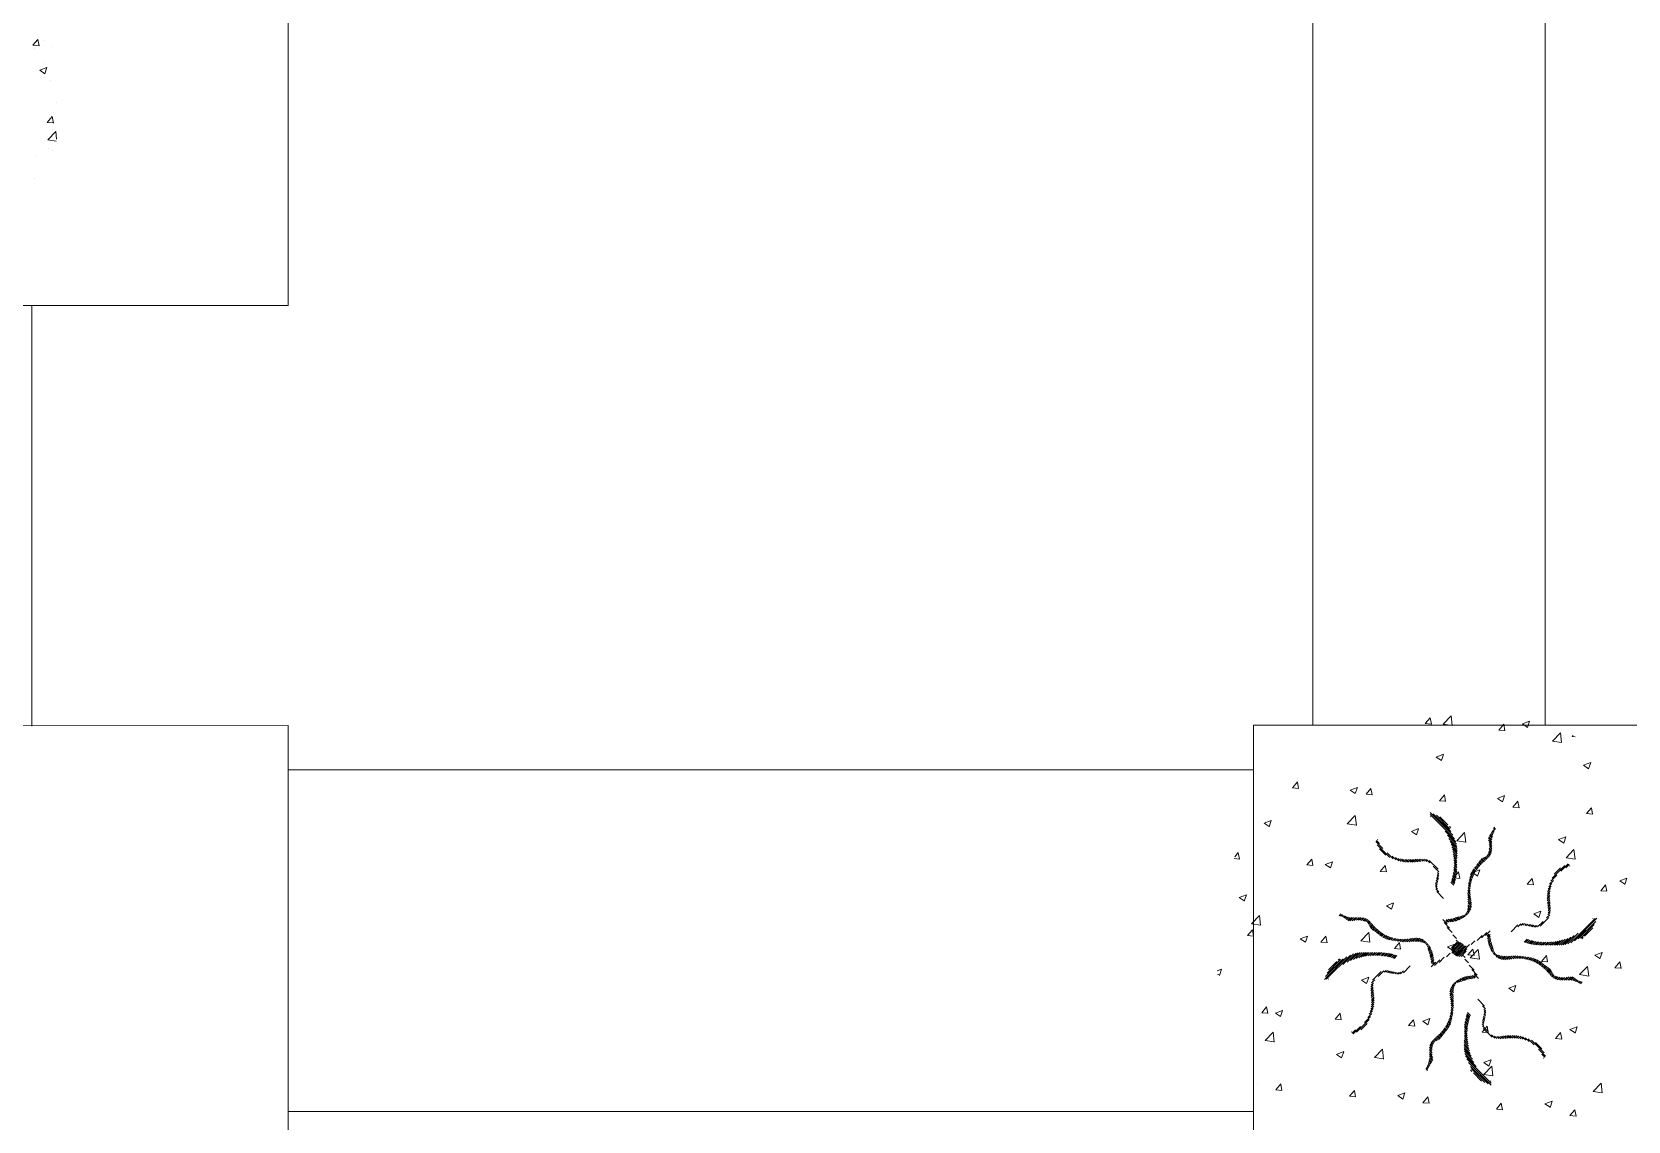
# Model space of a CAD drawing. Header units: metres. Extents: x -8 to 247, y -4 to 148.
# Drawn here: x 224.594 to 229.267, y 94.243 to 97.43 of the extents above; entities that cross this region are included whole.
import ezdxf

# ---------------------------------------------------------------- set-up
doc = ezdxf.new("R2010")
doc.units = ezdxf.units.M
doc.header["$LTSCALE"] = 5
doc.layers.add('800 Espace-vert', color=8, linetype='Continuous', lineweight=5)
doc.layers.add('801 ABRES JARDINS', color=8, linetype='Continuous', lineweight=0)

# ---------------------------------------------------------------- blocks, each defined once
blk = doc.blocks.new('ARBRE')
at = {"layer": '800 Espace-vert', "color": 3}
for p, q in [((0.6305, 0.1535), (0.645, 0.1707)), ((0.6305, 0.1535), (0.6485, 0.1519)), ((0.636, 0.1439), (0.636, 0.1439)), ((0.6485, 0.1517), (0.645, 0.1705)), ((0.6602, 0.1671), (0.6602, 0.1671)), ((0.6859, 0.1506), (0.6859, 0.1506)), ((0.6619, 0.1043), (0.6619, 0.1043)), ((0.6503, 0.0803), (0.6713, 0.0883)), ((0.6503, 0.0803), (0.6652, 0.0702)), ((0.6652, 0.07), (0.6713, 0.0881)), ((0.6823, 0.0508), (0.6823, 0.0508)), ((0.6918, -0.0446), (0.6918, -0.0446)), ((0.6991, -0.0146), (0.6991, -0.0146)), ((0.6722, -0.0722), (0.6866, -0.0549)), ((0.6722, -0.0722), (0.6901, -0.0737)), ((0.6786, -0.0491), (0.6786, -0.0491)), ((0.6901, -0.074), (0.6866, -0.0552)), ((0.6737, -0.1231), (0.6971, -0.0987)), ((0.6737, -0.1231), (0.6987, -0.127)), ((0.6997, -0.1213), (0.6971, -0.0989)), ((0.6407, -0.1679), (0.6407, -0.1679)), ((0.675, -0.149), (0.675, -0.149)), ((0.688, -0.153), (0.688, -0.153)), ((0.6351, -0.236), (0.6351, -0.236))]:
    blk.add_line(p, q, dxfattribs=at)

msp = doc.modelspace()

# ---------------------------------------------------------------- linework, layer by layer
at = {"layer": '800 Espace-vert', "color": 8, "linetype": 'Continuous'}
for p, q in [((228.3441, 95.4014), (228.3441, 99.2987)), ((229.0241, 95.4017), (229.0241, 99.2987)), ((225.3441, 96.6299), (225.3441, 98.0678)), ((221.1742, 96.6282), (225.3441, 96.6299)), ((221.8742, 95.3988), (225.3441, 95.4002)), ((225.3441, 90.1552), (225.3441, 95.4002)), ((228.1702, 95.4013), (233.5583, 95.4035)), ((228.1702, 90.1552), (228.1702, 95.4014))]:
    msp.add_line(p, q, dxfattribs=at)
at = {"layer": '800 Espace-vert', "color": 8}
for p, q in [((224.5942, 95.3988), (224.5942, 96.6285)), ((225.3441, 95.2712), (228.1702, 95.2712)), ((225.3441, 94.2712), (228.1702, 94.2712))]:
    msp.add_line(p, q, dxfattribs=at)
msp.add_lwpolyline([(239.6511, 60.6618), (235.4562, 73.6423), (234.1494, 83.4617), (234.014, 84.5575), (231.5675, 91.2779), (229.7041, 95.402), (229.7041, 95.402), (228.1702, 95.4013), (228.1702, 90.1552), (230.9441, 90.1552), (230.9441, 78.1052), (230.9441, 66.0552)], dxfattribs=at)
at = {"layer": '801 ABRES JARDINS', "color": 8}
for p, q in [((228.7255, 95.4047), (228.7489, 95.4291)), ((228.7522, 95.4004), (228.7489, 95.4289)), ((228.6734, 95.406), (228.6879, 95.4232)), ((228.6734, 95.406), (228.6914, 95.4044)), ((228.6914, 95.4042), (228.6879, 95.423)), ((228.7255, 95.4047), (228.7522, 95.4006)), ((228.8886, 95.3871), (228.9031, 95.4044)), ((228.8886, 95.3871), (228.9065, 95.3856)), ((228.9065, 95.3853), (228.9031, 95.4041)), ((228.9577, 95.4049), (228.9788, 95.4129)), ((228.9577, 95.4049), (228.9727, 95.3948)), ((228.9727, 95.3946), (228.9788, 95.4127)), ((229.0457, 95.355), (229.069, 95.3794)), ((229.0723, 95.3507), (229.069, 95.3792)), ((229.0457, 95.355), (229.0723, 95.3509)), ((229.1038, 95.3683), (229.1061, 95.3711)), ((229.1038, 95.3683), (229.1127, 95.3675)), ((228.7057, 95.3081), (228.7267, 95.3162)), ((228.7057, 95.3081), (228.7206, 95.298)), ((228.7206, 95.2978), (228.7267, 95.3159)), ((229.1368, 95.2841), (229.1578, 95.2921)), ((229.1368, 95.2841), (229.1517, 95.274)), ((229.1517, 95.2738), (229.1578, 95.2919)), ((228.2847, 95.218), (228.2992, 95.2352)), ((228.2847, 95.218), (228.3026, 95.2164)), ((228.3026, 95.2162), (228.2992, 95.235)), ((228.4536, 95.2113), (228.4746, 95.2194)), ((228.4536, 95.2113), (228.4685, 95.2013)), ((228.4685, 95.201), (228.4746, 95.2192)), ((228.4999, 95.1991), (228.5143, 95.2164)), ((228.4999, 95.1991), (228.5178, 95.1976)), ((228.5178, 95.1973), (228.5143, 95.2161)), ((228.715, 95.1803), (228.7295, 95.1976)), ((228.733, 95.1785), (228.7295, 95.1973)), ((228.8848, 95.1873), (228.9058, 95.1954)), ((228.8997, 95.177), (228.9058, 95.1951)), ((228.7536, 95.0798), (228.6876, 95.1459)), ((228.715, 95.1803), (228.733, 95.1787)), ((228.8848, 95.1873), (228.8997, 95.1773)), ((228.9302, 95.1615), (228.9447, 95.1787)), ((228.9302, 95.1615), (228.9482, 95.1599)), ((228.9482, 95.1597), (228.9447, 95.1785)), ((229.1454, 95.1427), (229.1599, 95.1599)), ((229.1633, 95.1409), (229.1599, 95.1597)), ((228.2015, 95.1146), (228.2226, 95.1226)), ((228.2015, 95.1146), (228.2165, 95.1045)), ((228.2165, 95.1043), (228.2226, 95.1224)), ((228.4451, 95.1125), (228.4685, 95.1368)), ((228.4451, 95.1125), (228.4718, 95.1083)), ((228.4718, 95.1081), (228.4685, 95.1366)), ((228.6327, 95.0906), (228.6537, 95.0986)), ((228.6476, 95.0803), (228.6537, 95.0984)), ((228.7589, 95.0692), (228.6881, 95.1401)), ((228.6893, 95.1335), (228.6885, 95.1343)), ((228.748, 95.0907), (228.6964, 95.1423)), ((228.7437, 95.1003), (228.7061, 95.138)), ((228.7398, 95.1095), (228.7157, 95.1336)), ((228.7461, 95.098), (228.7437, 95.1003)), ((228.7479, 95.1015), (228.7441, 95.1053)), ((228.8773, 95.094), (228.8728, 95.0986)), ((228.8793, 95.0973), (228.8739, 95.1027)), ((229.1454, 95.1427), (229.1633, 95.1411)), ((228.5495, 95.04), (228.5283, 95.0612)), ((228.5397, 95.0551), (228.5306, 95.0642)), ((228.5699, 95.0143), (228.5328, 95.0514)), ((228.5347, 95.0654), (228.5336, 95.0665)), ((228.6327, 95.0906), (228.6476, 95.0805)), ((228.7626, 95.0603), (228.7315, 95.0913)), ((228.7646, 95.0529), (228.7382, 95.0793)), ((228.7657, 95.0465), (228.7428, 95.0694)), ((228.7663, 95.0406), (228.7462, 95.0607)), ((228.7665, 95.0351), (228.7489, 95.0527)), ((228.7653, 95.0628), (228.7886, 95.0872)), ((228.7653, 95.0628), (228.7919, 95.0587)), ((228.7919, 95.0585), (228.7886, 95.087)), ((228.8685, 95.0604), (228.8586, 95.0703)), ((228.8685, 95.0551), (228.8589, 95.0647)), ((228.8687, 95.0655), (228.8594, 95.0748)), ((228.8686, 95.0497), (228.86, 95.0583)), ((228.8687, 95.0443), (228.8609, 95.0521)), ((228.8691, 95.0704), (228.8611, 95.0785)), ((228.8699, 95.0749), (228.8632, 95.0817)), ((228.8709, 95.0792), (228.8654, 95.0847)), ((228.8722, 95.0832), (228.8677, 95.0878)), ((228.8738, 95.087), (228.8697, 95.091)), ((228.8755, 95.0906), (228.8714, 95.0946)), ((229.0638, 95.0665), (229.0848, 95.0746)), ((229.0638, 95.0665), (229.0787, 95.0565)), ((229.0788, 95.0562), (229.0848, 95.0744)), ((228.1134, 95.0109), (228.1291, 95.0096)), ((228.1157, 95.0165), (228.1256, 95.0284)), ((228.1291, 95.0093), (228.1256, 95.0281)), ((228.3263, 94.9923), (228.3408, 95.0095)), ((228.3442, 94.9905), (228.3408, 95.0093)), ((228.5581, 95.0208), (228.5395, 95.0393)), ((228.5791, 95.0104), (228.5615, 95.028)), ((228.5877, 95.0071), (228.5765, 95.0183)), ((228.5956, 95.0045), (228.5859, 95.0142)), ((228.6028, 95.0026), (228.5938, 95.0116)), ((228.6093, 95.0014), (228.6008, 95.01)), ((228.6154, 95.0006), (228.6071, 95.0089)), ((228.6211, 95.0002), (228.6131, 95.0082)), ((228.6265, 95.0001), (228.6187, 95.008)), ((228.6318, 95.0001), (228.624, 95.0079)), ((228.6369, 95.0003), (228.6292, 95.0081)), ((228.6418, 95.0007), (228.6342, 95.0083)), ((228.6467, 95.0012), (228.6392, 95.0087)), ((228.6514, 95.0017), (228.6441, 95.009)), ((228.6561, 95.0024), (228.6491, 95.0093)), ((228.6608, 95.0029), (228.6542, 95.0095)), ((228.6658, 95.0033), (228.6594, 95.0096)), ((228.6712, 95.0032), (228.6649, 95.0095)), ((228.6775, 95.0021), (228.6707, 95.009)), ((228.6866, 94.9984), (228.6771, 95.0078)), ((228.7107, 94.9796), (228.685, 95.0053)), ((228.7666, 95.0297), (228.7511, 95.0452)), ((228.7665, 95.0245), (228.7528, 95.0382)), ((228.7664, 95.0193), (228.7542, 95.0315)), ((228.7663, 95.0141), (228.7554, 95.0251)), ((228.7662, 95.0089), (228.7562, 95.0189)), ((228.7661, 95.0037), (228.7569, 95.0129)), ((228.7661, 94.9984), (228.7573, 95.0072)), ((228.841, 94.9977), (228.8331, 95.0056)), ((228.8438, 95.0003), (228.8356, 95.0085)), ((228.8466, 95.0028), (228.8384, 95.0109)), ((228.8494, 95.0053), (228.8418, 95.0129)), ((228.8522, 95.0078), (228.8454, 95.0146)), ((228.8549, 95.0103), (228.849, 95.0163)), ((228.8576, 95.013), (228.8523, 95.0183)), ((228.8601, 95.0158), (228.8549, 95.021)), ((228.8624, 95.0188), (228.8568, 95.0244)), ((228.8644, 95.0221), (228.8581, 95.0283)), ((228.8661, 95.0257), (228.8591, 95.0326)), ((228.8673, 95.0298), (228.86, 95.0371)), ((228.8681, 95.0343), (228.8607, 95.0417)), ((228.8685, 95.0392), (228.8611, 95.0466)), ((229.0854, 95.0132), (229.1088, 95.0375)), ((229.0854, 95.0132), (229.1121, 95.009)), ((229.1121, 95.0088), (229.1088, 95.0373)), ((228.3263, 94.9923), (228.3442, 94.9907)), ((228.3806, 94.9938), (228.4016, 95.0019)), ((228.3806, 94.9938), (228.3955, 94.9837)), ((228.3955, 94.9835), (228.4016, 95.0016)), ((228.5415, 94.9735), (228.556, 94.9907)), ((228.5415, 94.9735), (228.5594, 94.9719)), ((228.5594, 94.9717), (228.556, 94.9905)), ((228.713, 94.972), (228.6965, 94.9885)), ((228.7117, 94.952), (228.7069, 94.9568)), ((228.7126, 94.9564), (228.7079, 94.9611)), ((228.7133, 94.9611), (228.7088, 94.9656)), ((228.7135, 94.9661), (228.709, 94.9707)), ((228.7622, 94.9492), (228.7534, 94.9581)), ((228.7632, 94.9535), (228.7544, 94.9624)), ((228.7641, 94.958), (228.7552, 94.9669)), ((228.7647, 94.9626), (228.7559, 94.9714)), ((228.7653, 94.9674), (228.7566, 94.9761)), ((228.7567, 94.9547), (228.7711, 94.9719)), ((228.7656, 94.9724), (228.757, 94.981)), ((228.7659, 94.9774), (228.7574, 94.9859)), ((228.7661, 94.9931), (228.7576, 95.0016)), ((228.766, 94.9826), (228.7576, 94.991)), ((228.7661, 94.9878), (228.7577, 94.9962)), ((228.7746, 94.9528), (228.7711, 94.9717)), ((228.8113, 94.9532), (228.8046, 94.9599)), ((228.8128, 94.957), (228.8058, 94.964)), ((228.8144, 94.9608), (228.8072, 94.9679)), ((228.8161, 94.9644), (228.8088, 94.9716)), ((228.8179, 94.9678), (228.8106, 94.9751)), ((228.8118, 94.9698), (228.8328, 94.9778)), ((228.8118, 94.9698), (228.8267, 94.9597)), ((228.8198, 94.9712), (228.8127, 94.9783)), ((228.8218, 94.9745), (228.8149, 94.9814)), ((228.8239, 94.9777), (228.8172, 94.9844)), ((228.8261, 94.9808), (228.8196, 94.9873)), ((228.8284, 94.9838), (228.822, 94.9902)), ((228.8308, 94.9867), (228.8243, 94.9932)), ((228.8332, 94.9896), (228.8266, 94.9962)), ((228.8267, 94.9595), (228.8328, 94.9776)), ((228.8358, 94.9924), (228.8288, 94.9993)), ((228.8384, 94.9951), (228.8309, 95.0025)), ((229.0406, 94.9446), (229.0582, 94.9623)), ((229.0445, 94.9539), (229.0816, 94.9909)), ((229.051, 94.9657), (229.0695, 94.9842)), ((229.0702, 94.9743), (229.0914, 94.9955)), ((229.0853, 94.984), (229.0944, 94.9932)), ((229.0956, 94.989), (229.0967, 94.9902)), ((228.7091, 94.9229), (228.7031, 94.9289)), ((228.7081, 94.9292), (228.7032, 94.934)), ((228.7082, 94.9343), (228.7038, 94.9388)), ((228.7129, 94.9137), (228.7039, 94.9227)), ((228.7089, 94.939), (228.7045, 94.9433)), ((228.7098, 94.9434), (228.7053, 94.9479)), ((228.7107, 94.9477), (228.7061, 94.9524)), ((228.7271, 94.8942), (228.7071, 94.9142)), ((228.7571, 94.9332), (228.7485, 94.9418)), ((228.7585, 94.937), (228.7499, 94.9457)), ((228.7599, 94.941), (228.7512, 94.9497)), ((228.7611, 94.9451), (228.7523, 94.9538)), ((228.7567, 94.9547), (228.7746, 94.9531)), ((228.8054, 94.906), (228.7976, 94.9139)), ((228.8051, 94.9117), (228.798, 94.9188)), ((228.805, 94.917), (228.7985, 94.9236)), ((228.8052, 94.9222), (228.799, 94.9284)), ((228.8056, 94.9271), (228.7996, 94.933)), ((228.8061, 94.9319), (228.8003, 94.9377)), ((228.8068, 94.9365), (228.801, 94.9423)), ((228.8077, 94.9409), (228.8018, 94.9468)), ((228.8088, 94.9451), (228.8026, 94.9513)), ((228.81, 94.9492), (228.8036, 94.9556)), ((228.9718, 94.9358), (228.9863, 94.9531)), ((228.9718, 94.9358), (228.9898, 94.9343)), ((228.9898, 94.934), (228.9863, 94.9528)), ((229.0304, 94.9027), (229.0384, 94.9107)), ((229.0308, 94.9084), (229.0391, 94.9166)), ((229.0316, 94.9145), (229.0402, 94.923)), ((229.0328, 94.921), (229.0418, 94.93)), ((229.0347, 94.9282), (229.0444, 94.9378)), ((229.0373, 94.9361), (229.0485, 94.9473)), ((229.187, 94.917), (229.2015, 94.9342)), ((229.187, 94.917), (229.205, 94.9154)), ((229.205, 94.9152), (229.2015, 94.934)), ((229.2429, 94.9457), (229.2639, 94.9538)), ((229.2429, 94.9457), (229.2578, 94.9357)), ((229.2578, 94.9354), (229.2639, 94.9536)), ((228.1286, 94.897), (228.1496, 94.9051)), ((228.1286, 94.897), (228.1435, 94.887)), ((228.1435, 94.8867), (228.1496, 94.9049)), ((228.5597, 94.873), (228.5807, 94.8811)), ((228.5597, 94.873), (228.5746, 94.8629)), ((228.5746, 94.8627), (228.5807, 94.8808)), ((228.806, 94.9001), (228.7975, 94.9087)), ((228.8069, 94.894), (228.7976, 94.9033)), ((228.805, 94.8587), (228.7976, 94.8661)), ((228.8078, 94.8878), (228.7978, 94.8977)), ((228.8067, 94.8624), (228.7981, 94.8709)), ((228.8085, 94.8818), (228.7982, 94.8921)), ((228.8088, 94.8762), (228.7984, 94.8866)), ((228.8079, 94.8665), (228.7984, 94.876)), ((228.8086, 94.871), (228.7985, 94.8812)), ((229.0303, 94.8972), (229.0382, 94.9051)), ((229.0303, 94.892), (229.0381, 94.8998)), ((229.0305, 94.8869), (229.0383, 94.8946)), ((229.0309, 94.8819), (229.0385, 94.8896)), ((229.0314, 94.8771), (229.0389, 94.8846)), ((229.0319, 94.8724), (229.0392, 94.8796)), ((229.0326, 94.8677), (229.0395, 94.8746)), ((229.0331, 94.863), (229.0397, 94.8696)), ((229.0335, 94.858), (229.0398, 94.8644)), ((228.1647, 94.8202), (228.1881, 94.8446)), ((228.1647, 94.8202), (228.1914, 94.8161)), ((228.1914, 94.8159), (228.1881, 94.8444)), ((228.4265, 94.8491), (228.421, 94.8437)), ((228.4298, 94.8471), (228.4252, 94.8426)), ((228.4332, 94.8453), (228.4292, 94.8412)), ((228.4368, 94.8436), (228.4328, 94.8395)), ((228.4406, 94.842), (228.436, 94.8375)), ((228.4446, 94.8407), (228.4391, 94.8352)), ((228.4488, 94.8397), (228.4421, 94.833)), ((228.4534, 94.8389), (228.4453, 94.8309)), ((228.4582, 94.8385), (228.4489, 94.8292)), ((228.4634, 94.8383), (228.4534, 94.8284)), ((228.4687, 94.8383), (228.4591, 94.8287)), ((228.4741, 94.8384), (228.4655, 94.8298)), ((228.4795, 94.8385), (228.4717, 94.8307)), ((228.4846, 94.8383), (228.4771, 94.8309)), ((228.4895, 94.8379), (228.4821, 94.8305)), ((228.494, 94.8371), (228.4867, 94.8298)), ((228.498, 94.8359), (228.4911, 94.8289)), ((228.5017, 94.8342), (228.4954, 94.8279)), ((228.505, 94.8322), (228.4994, 94.8266)), ((228.508, 94.8299), (228.5028, 94.8247)), ((228.5108, 94.8274), (228.5055, 94.8221)), ((228.5135, 94.8247), (228.5075, 94.8188)), ((228.516, 94.822), (228.5092, 94.8152)), ((228.5185, 94.8192), (228.5109, 94.8116)), ((228.521, 94.8164), (228.5128, 94.8082)), ((228.7379, 94.8198), (228.7245, 94.8331)), ((228.7447, 94.8077), (228.7287, 94.8237)), ((228.7384, 94.8245), (228.7335, 94.8294)), ((228.7433, 94.825), (228.7353, 94.833)), ((228.748, 94.8256), (228.7401, 94.8335)), ((228.7527, 94.8262), (228.7449, 94.834)), ((228.7572, 94.827), (228.7495, 94.8347)), ((228.7615, 94.828), (228.7539, 94.8356)), ((228.7656, 94.8292), (228.7581, 94.8367)), ((228.7696, 94.8305), (228.762, 94.8381)), ((228.7734, 94.832), (228.766, 94.8395)), ((228.777, 94.8337), (228.77, 94.8407)), ((228.7805, 94.8355), (228.7742, 94.8418)), ((228.7839, 94.8374), (228.7784, 94.8429)), ((228.7871, 94.8395), (228.7826, 94.844)), ((228.7902, 94.8417), (228.7864, 94.8455)), ((228.7931, 94.8441), (228.7897, 94.8476)), ((228.7959, 94.8466), (228.7923, 94.8503)), ((228.7985, 94.8493), (228.7943, 94.8536)), ((228.8009, 94.8522), (228.7957, 94.8574)), ((228.8031, 94.8553), (228.7968, 94.8616)), ((228.9244, 94.7967), (228.9444, 94.8167)), ((228.9439, 94.8108), (228.9529, 94.8199)), ((228.9531, 94.8147), (228.9591, 94.8207)), ((228.9594, 94.8157), (228.9642, 94.8206)), ((228.9645, 94.8156), (228.969, 94.82)), ((228.9692, 94.8149), (228.9735, 94.8193)), ((228.9736, 94.814), (228.9781, 94.8185)), ((228.9779, 94.813), (228.9826, 94.8177)), ((228.9822, 94.812), (228.987, 94.8168)), ((228.9908, 94.849), (229.0118, 94.857)), ((228.9908, 94.849), (229.0058, 94.8389)), ((229.0022, 94.8108), (229.0187, 94.8273)), ((229.0058, 94.8387), (229.0118, 94.8568)), ((229.0098, 94.8131), (229.0355, 94.8388)), ((229.0286, 94.8372), (229.038, 94.8466)), ((229.0323, 94.8462), (229.0392, 94.8531)), ((229.0334, 94.8526), (229.0397, 94.8589)), ((229.0994, 94.7648), (229.1703, 94.8357)), ((229.11, 94.7701), (229.1761, 94.8362)), ((229.1209, 94.7757), (229.1725, 94.8273)), ((229.1305, 94.78), (229.1682, 94.8177)), ((229.1637, 94.8344), (229.1645, 94.8353)), ((228.1528, 94.7855), (228.1672, 94.8027)), ((228.1528, 94.7855), (228.1707, 94.7839)), ((228.1707, 94.7837), (228.1672, 94.8025)), ((228.3076, 94.7763), (228.3286, 94.7843)), ((228.3076, 94.7763), (228.3225, 94.7662)), ((228.3226, 94.7659), (228.3286, 94.7841)), ((228.3679, 94.7667), (228.3824, 94.7839)), ((228.3859, 94.7648), (228.3824, 94.7836)), ((228.4849, 94.7706), (228.5082, 94.7949)), ((228.4849, 94.7706), (228.5115, 94.7664)), ((228.5115, 94.7662), (228.5082, 94.7947)), ((228.5235, 94.8136), (228.5153, 94.8054)), ((228.5261, 94.8108), (228.5181, 94.8029)), ((228.5287, 94.8082), (228.5212, 94.8007)), ((228.5314, 94.8056), (228.5244, 94.7986)), ((228.5342, 94.803), (228.5276, 94.7964)), ((228.537, 94.8006), (228.5306, 94.7941)), ((228.54, 94.7982), (228.5335, 94.7918)), ((228.543, 94.7959), (228.5365, 94.7894)), ((228.5461, 94.7937), (228.5394, 94.787)), ((228.5493, 94.7916), (228.5424, 94.7847)), ((228.5525, 94.7896), (228.5455, 94.7825)), ((228.5559, 94.7877), (228.5487, 94.7804)), ((228.5594, 94.7859), (228.5522, 94.7786)), ((228.563, 94.7841), (228.5559, 94.777)), ((228.5667, 94.7826), (228.5598, 94.7756)), ((228.5706, 94.7811), (228.5639, 94.7744)), ((228.5745, 94.7798), (228.5681, 94.7734)), ((228.5786, 94.7786), (228.5725, 94.7724)), ((228.5829, 94.7775), (228.577, 94.7716)), ((228.5873, 94.7766), (228.5815, 94.7708)), ((228.5919, 94.7759), (228.5861, 94.7701)), ((228.5967, 94.7754), (228.5907, 94.7694)), ((228.6016, 94.775), (228.5954, 94.7688)), ((228.6067, 94.7748), (228.6002, 94.7683)), ((228.6121, 94.7749), (228.605, 94.7678)), ((228.6177, 94.7752), (228.6099, 94.7674)), ((228.6236, 94.7758), (228.6151, 94.7673)), ((228.6298, 94.7767), (228.6205, 94.7674)), ((228.636, 94.7776), (228.6261, 94.7676)), ((228.642, 94.7783), (228.6317, 94.768)), ((228.6476, 94.7786), (228.6372, 94.7682)), ((228.6527, 94.7784), (228.6426, 94.7683)), ((228.6573, 94.7777), (228.6478, 94.7682)), ((228.6614, 94.7765), (228.6528, 94.7679)), ((228.6651, 94.7748), (228.6576, 94.7674)), ((228.6684, 94.7729), (228.6622, 94.7666)), ((228.6716, 94.7707), (228.6664, 94.7655)), ((228.7523, 94.7948), (228.7375, 94.8096)), ((228.7646, 94.7772), (228.754, 94.7878)), ((228.7722, 94.7643), (228.764, 94.7725)), ((228.8074, 94.7592), (228.818, 94.7698)), ((228.825, 94.7715), (228.8398, 94.7863)), ((228.8379, 94.7791), (228.8539, 94.7951)), ((228.85, 94.7859), (228.8633, 94.7992)), ((228.8547, 94.7853), (228.8596, 94.7902)), ((228.8552, 94.7805), (228.8632, 94.7885)), ((228.8558, 94.7758), (228.8637, 94.7837)), ((228.8564, 94.7711), (228.8642, 94.7789)), ((228.8572, 94.7666), (228.8649, 94.7743)), ((228.8582, 94.7623), (228.8658, 94.7699)), ((228.9634, 94.7667), (228.972, 94.7753)), ((228.9672, 94.7653), (228.9759, 94.7739)), ((228.9712, 94.7639), (228.9799, 94.7726)), ((228.9753, 94.7627), (228.984, 94.7714)), ((228.9794, 94.7615), (228.9883, 94.7704)), ((228.9866, 94.8112), (228.9913, 94.8159)), ((228.9913, 94.8105), (228.9958, 94.815)), ((228.9963, 94.8102), (229.0009, 94.8148)), ((229.0495, 94.7574), (229.0617, 94.7695)), ((229.0547, 94.7572), (229.0684, 94.7709)), ((229.0599, 94.7572), (229.0754, 94.7727)), ((229.0653, 94.7572), (229.0829, 94.7748)), ((229.0709, 94.7575), (229.0909, 94.7775)), ((229.0767, 94.7581), (229.0996, 94.781)), ((229.0831, 94.7592), (229.1095, 94.7856)), ((229.0905, 94.7612), (229.1215, 94.7923)), ((229.1282, 94.7777), (229.1305, 94.78)), ((229.1317, 94.7759), (229.1355, 94.7797)), ((229.1397, 94.7839), (229.1638, 94.808)), ((228.3679, 94.7667), (228.3859, 94.7651)), ((228.444, 94.7234), (228.3779, 94.6574)), ((228.4546, 94.7287), (228.3837, 94.6579)), ((228.4635, 94.7324), (228.4324, 94.7013)), ((228.4708, 94.7344), (228.4445, 94.708)), ((228.4772, 94.7355), (228.4543, 94.7126)), ((228.4831, 94.7361), (228.4631, 94.716)), ((228.4887, 94.7363), (228.4711, 94.7187)), ((228.4941, 94.7364), (228.4785, 94.7209)), ((228.4993, 94.7363), (228.4856, 94.7226)), ((228.5045, 94.7362), (228.4923, 94.724)), ((228.5096, 94.7361), (228.4987, 94.7252)), ((228.5148, 94.736), (228.5049, 94.726)), ((228.5201, 94.7359), (228.5108, 94.7267)), ((228.5254, 94.7359), (228.5166, 94.7271)), ((228.5307, 94.7359), (228.5221, 94.7274)), ((228.536, 94.7359), (228.5275, 94.7275)), ((228.5412, 94.7358), (228.5328, 94.7274)), ((228.5464, 94.7357), (228.5379, 94.7272)), ((228.5514, 94.7354), (228.5428, 94.7268)), ((228.5563, 94.7351), (228.5476, 94.7264)), ((228.5611, 94.7345), (228.5523, 94.7257)), ((228.5658, 94.7339), (228.5569, 94.725)), ((228.5702, 94.733), (228.5614, 94.7242)), ((228.5745, 94.732), (228.5657, 94.7232)), ((228.5787, 94.7309), (228.57, 94.7221)), ((228.5828, 94.7297), (228.5741, 94.721)), ((228.5867, 94.7283), (228.5781, 94.7197)), ((228.5906, 94.7269), (228.582, 94.7183)), ((228.5831, 94.7478), (228.5976, 94.7651)), ((228.5831, 94.7478), (228.6011, 94.7463)), ((228.6011, 94.746), (228.5976, 94.7648)), ((228.6745, 94.7683), (228.6702, 94.7641)), ((228.6772, 94.7657), (228.6735, 94.7621)), ((228.6797, 94.7629), (228.6762, 94.7595)), ((228.6821, 94.76), (228.6782, 94.7562)), ((228.6843, 94.7569), (228.6797, 94.7524)), ((228.6864, 94.7537), (228.6809, 94.7482)), ((228.6883, 94.7503), (228.6819, 94.744)), ((228.6901, 94.7468), (228.683, 94.7398)), ((228.6918, 94.7432), (228.6843, 94.7358)), ((228.6933, 94.7394), (228.6857, 94.7318)), ((228.6946, 94.7354), (228.687, 94.7278)), ((228.6958, 94.7313), (228.6881, 94.7237)), ((228.6967, 94.727), (228.689, 94.7193)), ((228.7466, 94.7344), (228.736, 94.7238)), ((228.7388, 94.7522), (228.7598, 94.7603)), ((228.7388, 94.7522), (228.7537, 94.7422)), ((228.7504, 94.7446), (228.7718, 94.766)), ((228.7506, 94.7502), (228.7666, 94.7662)), ((228.7513, 94.7402), (228.7761, 94.765)), ((228.7595, 94.742), (228.7513, 94.7338)), ((228.753, 94.7366), (228.7799, 94.7636)), ((228.7537, 94.7419), (228.7598, 94.7601)), ((228.7551, 94.7334), (228.7831, 94.7615)), ((228.7577, 94.7307), (228.7857, 94.7587)), ((228.7606, 94.7283), (228.788, 94.7558)), ((228.7621, 94.7393), (228.7612, 94.7384)), ((228.7639, 94.7264), (228.7919, 94.7543)), ((228.7678, 94.7249), (228.8027, 94.7598)), ((228.7695, 94.7617), (228.7686, 94.7625)), ((228.7723, 94.7241), (228.7949, 94.7467)), ((228.778, 94.7245), (228.7933, 94.7398)), ((228.7818, 94.7293), (228.79, 94.7211)), ((228.7845, 94.7319), (228.7854, 94.731)), ((228.7919, 94.7543), (228.7928, 94.7552)), ((228.7983, 94.729), (228.8128, 94.7462)), ((228.7983, 94.729), (228.8162, 94.7274)), ((228.805, 94.7209), (228.8284, 94.7453)), ((228.8162, 94.7272), (228.8128, 94.746)), ((228.8317, 94.7166), (228.8284, 94.7451)), ((228.8594, 94.7581), (228.8669, 94.7657)), ((228.8607, 94.7542), (228.8683, 94.7617)), ((228.8622, 94.7504), (228.8697, 94.7578)), ((228.8639, 94.7467), (228.871, 94.7538)), ((228.8657, 94.7432), (228.872, 94.7496)), ((228.8676, 94.7399), (228.8731, 94.7453)), ((228.8697, 94.7366), (228.8742, 94.7412)), ((228.8719, 94.7336), (228.8757, 94.7374)), ((228.8743, 94.7306), (228.8778, 94.7341)), ((228.8768, 94.7279), (228.8805, 94.7315)), ((228.8795, 94.7253), (228.8838, 94.7295)), ((228.8824, 94.7229), (228.8876, 94.728)), ((228.8855, 94.7207), (228.8918, 94.7269)), ((228.8889, 94.7187), (228.8963, 94.7262)), ((228.8926, 94.7171), (228.9011, 94.7257)), ((228.8967, 94.7159), (228.9062, 94.7254)), ((228.9012, 94.7152), (228.9114, 94.7253)), ((228.9064, 94.715), (228.9168, 94.7254)), ((228.912, 94.7153), (228.9223, 94.7256)), ((228.918, 94.716), (228.9279, 94.7259)), ((228.9242, 94.7169), (228.9335, 94.7262)), ((228.9303, 94.7178), (228.9389, 94.7263)), ((228.9362, 94.7183), (228.9441, 94.7262)), ((228.9419, 94.7187), (228.949, 94.7258)), ((228.9472, 94.7187), (228.9538, 94.7253)), ((228.9524, 94.7186), (228.9586, 94.7247)), ((228.9573, 94.7182), (228.9632, 94.7241)), ((228.9621, 94.7177), (228.9679, 94.7235)), ((228.9837, 94.7605), (228.9926, 94.7694)), ((228.9882, 94.7597), (228.9971, 94.7686)), ((228.9928, 94.759), (229.0016, 94.7678)), ((228.9976, 94.7585), (229.0063, 94.7672)), ((229.0026, 94.7581), (229.0112, 94.7667)), ((229.0076, 94.7579), (229.0161, 94.7664)), ((229.0128, 94.7577), (229.0212, 94.7662)), ((229.0135, 94.7102), (229.0279, 94.7274)), ((229.018, 94.7577), (229.0264, 94.7661)), ((229.0233, 94.7577), (229.0318, 94.7662)), ((229.0314, 94.7084), (229.0279, 94.7272)), ((229.0286, 94.7577), (229.0374, 94.7665)), ((229.0339, 94.7577), (229.0431, 94.7669)), ((229.0391, 94.7576), (229.0491, 94.7676)), ((229.0443, 94.7575), (229.0553, 94.7684)), ((229.1699, 94.7282), (229.1909, 94.7363)), ((229.1699, 94.7282), (229.1848, 94.7181)), ((229.1848, 94.7179), (229.1909, 94.736)), ((228.0643, 94.6828), (228.0766, 94.6876)), ((228.0705, 94.6692), (228.0766, 94.6873)), ((228.4331, 94.7178), (228.3815, 94.6662)), ((228.4235, 94.7135), (228.3858, 94.6759)), ((228.4142, 94.7096), (228.3902, 94.6855)), ((228.4223, 94.7177), (228.4185, 94.7139)), ((228.4258, 94.7159), (228.4235, 94.7135)), ((228.5442, 94.6805), (228.5185, 94.6548)), ((228.5518, 94.6828), (228.5353, 94.6663)), ((228.5577, 94.6833), (228.5531, 94.6788)), ((228.5627, 94.6831), (228.5582, 94.6786)), ((228.5674, 94.6824), (228.5626, 94.6777)), ((228.5718, 94.6815), (228.567, 94.6767)), ((228.5761, 94.6805), (228.5714, 94.6759)), ((228.5804, 94.6796), (228.5759, 94.6751)), ((228.5848, 94.6787), (228.5805, 94.6743)), ((228.5895, 94.678), (228.585, 94.6736)), ((228.5946, 94.6779), (228.5897, 94.673)), ((228.6009, 94.6789), (228.5949, 94.6728)), ((228.6101, 94.6827), (228.601, 94.6737)), ((228.6296, 94.6969), (228.6096, 94.6769)), ((228.6975, 94.7225), (228.6897, 94.7147)), ((228.6982, 94.7178), (228.6903, 94.7099)), ((228.704, 94.7077), (228.6906, 94.6943)), ((228.6988, 94.7131), (228.6907, 94.7051)), ((228.6992, 94.7082), (228.6943, 94.7033)), ((228.7161, 94.7145), (228.7001, 94.6985)), ((228.729, 94.7221), (228.7142, 94.7073)), ((228.7894, 94.7164), (228.8, 94.7058)), ((228.8017, 94.6988), (228.8165, 94.684)), ((228.805, 94.7209), (228.8317, 94.7168)), ((228.8093, 94.6859), (228.8253, 94.6699)), ((228.9667, 94.7169), (228.9725, 94.7228)), ((228.9711, 94.716), (228.977, 94.722)), ((228.9753, 94.715), (228.9815, 94.7211)), ((228.9794, 94.7138), (228.9858, 94.7202)), ((228.9834, 94.7125), (228.9901, 94.7192)), ((228.9872, 94.711), (228.9942, 94.718)), ((228.991, 94.7094), (228.9981, 94.7166)), ((228.9946, 94.7077), (229.0018, 94.715)), ((228.998, 94.7059), (229.0053, 94.7131)), ((229.0014, 94.704), (229.0085, 94.7111)), ((229.0047, 94.702), (229.0116, 94.7089)), ((229.0079, 94.6998), (229.0146, 94.7065)), ((229.011, 94.6976), (229.0175, 94.7042)), ((229.0135, 94.7102), (229.0314, 94.7086)), ((229.014, 94.6954), (229.0204, 94.7018)), ((229.017, 94.693), (229.0234, 94.6994)), ((229.0198, 94.6905), (229.0264, 94.6971)), ((229.0226, 94.688), (229.0295, 94.695)), ((229.0253, 94.6854), (229.0327, 94.6929)), ((229.0279, 94.6827), (229.0358, 94.6907)), ((229.0305, 94.68), (229.0387, 94.6882)), ((229.033, 94.6772), (229.0411, 94.6854)), ((229.0355, 94.6744), (229.0431, 94.682)), ((229.038, 94.6716), (229.0448, 94.6784)), ((229.1252, 94.6713), (229.1486, 94.6956)), ((229.1519, 94.6669), (229.1486, 94.6954)), ((229.2287, 94.6913), (229.2431, 94.7086)), ((229.2287, 94.6913), (229.2466, 94.6898)), ((229.2466, 94.6895), (229.2431, 94.7083)), ((228.0652, 94.673), (228.0705, 94.6694)), ((228.3903, 94.6591), (228.3894, 94.6583)), ((228.4867, 94.6555), (228.5077, 94.6635)), ((228.4867, 94.6555), (228.5016, 94.6454)), ((228.5016, 94.6452), (228.5077, 94.6633)), ((228.5205, 94.6356), (228.5141, 94.6292)), ((228.5208, 94.6306), (228.5142, 94.624)), ((228.5206, 94.641), (228.5143, 94.6347)), ((228.5217, 94.6473), (228.5148, 94.6405)), ((228.5254, 94.6563), (228.5159, 94.6469)), ((228.7473, 94.6312), (228.7559, 94.6226)), ((228.7489, 94.6349), (228.7564, 94.6274)), ((228.7509, 94.6382), (228.7571, 94.632)), ((228.7531, 94.6414), (228.7582, 94.6362)), ((228.7555, 94.6442), (228.7597, 94.64)), ((228.7581, 94.647), (228.7617, 94.6433)), ((228.7608, 94.6495), (228.7643, 94.646)), ((228.7638, 94.6519), (228.7676, 94.648)), ((228.7668, 94.6541), (228.7714, 94.6495)), ((228.7701, 94.6562), (228.7755, 94.6507)), ((228.7734, 94.6581), (228.7798, 94.6517)), ((228.7769, 94.6599), (228.784, 94.6528)), ((228.7806, 94.6616), (228.788, 94.6541)), ((228.7844, 94.6631), (228.7919, 94.6555)), ((228.7883, 94.6644), (228.7959, 94.6568)), ((228.7925, 94.6656), (228.8001, 94.6579)), ((228.7968, 94.6665), (228.8045, 94.6588)), ((228.8013, 94.6673), (228.8091, 94.6595)), ((228.806, 94.668), (228.8139, 94.6601)), ((228.8107, 94.6686), (228.8187, 94.6605)), ((228.8155, 94.669), (228.8204, 94.6641)), ((228.8161, 94.6738), (228.8294, 94.6604)), ((228.9178, 94.6314), (228.9388, 94.6395)), ((228.9178, 94.6314), (228.9328, 94.6214)), ((228.9328, 94.6211), (228.9388, 94.6393)), ((229.0405, 94.6688), (229.0465, 94.6748)), ((229.0432, 94.6662), (229.0485, 94.6715)), ((229.046, 94.6637), (229.0512, 94.6689)), ((229.049, 94.6614), (229.0546, 94.667)), ((229.0523, 94.6594), (229.0585, 94.6656)), ((229.0559, 94.6577), (229.0628, 94.6646)), ((229.06, 94.6565), (229.0673, 94.6638)), ((229.0645, 94.6557), (229.0719, 94.6631)), ((229.0694, 94.6552), (229.0768, 94.6627)), ((229.0745, 94.6551), (229.0823, 94.6629)), ((229.0799, 94.6551), (229.0885, 94.6638)), ((229.0853, 94.6552), (229.0949, 94.6649)), ((229.0906, 94.6553), (229.1005, 94.6652)), ((229.0957, 94.6551), (229.105, 94.6644)), ((229.1006, 94.6547), (229.1087, 94.6627)), ((229.1051, 94.6539), (229.1119, 94.6606)), ((229.1094, 94.6528), (229.1149, 94.6584)), ((229.1134, 94.6515), (229.118, 94.6561)), ((229.1172, 94.65), (229.1212, 94.6541)), ((229.1208, 94.6483), (229.1248, 94.6524)), ((229.1242, 94.6464), (229.1288, 94.651)), ((229.1252, 94.6713), (229.1519, 94.6671)), ((229.1275, 94.6444), (229.1329, 94.6499)), ((228.5214, 94.6259), (228.5145, 94.6189)), ((228.522, 94.6212), (228.5148, 94.6139)), ((228.5231, 94.5852), (228.5149, 94.5769)), ((228.5226, 94.6165), (228.5151, 94.609)), ((228.5231, 94.6116), (228.5154, 94.604)), ((228.5235, 94.5909), (228.5155, 94.5829)), ((228.5234, 94.6067), (228.5157, 94.599)), ((228.5237, 94.5963), (228.5158, 94.5885)), ((228.5237, 94.6016), (228.5159, 94.5938)), ((228.7452, 94.6174), (228.7556, 94.607)), ((228.7454, 94.6225), (228.7555, 94.6124)), ((228.7455, 94.6118), (228.7558, 94.6015)), ((228.7461, 94.6271), (228.7556, 94.6176)), ((228.7462, 94.6058), (228.7561, 94.5958)), ((228.7471, 94.5996), (228.7564, 94.5903)), ((228.748, 94.5934), (228.7565, 94.5849)), ((228.7485, 94.5875), (228.7564, 94.5797)), ((228.8269, 94.5994), (228.8469, 94.5794)), ((228.1944, 94.5598), (228.2089, 94.5771)), ((228.1944, 94.5598), (228.2123, 94.5583)), ((228.2123, 94.558), (228.2089, 94.5768)), ((228.2346, 94.5587), (228.2556, 94.5668)), ((228.2346, 94.5587), (228.2496, 94.5486)), ((228.2496, 94.5484), (228.2556, 94.5665)), ((228.4096, 94.541), (228.424, 94.5582)), ((228.4096, 94.541), (228.4275, 94.5394)), ((228.4275, 94.5392), (228.424, 94.558)), ((228.5094, 94.5396), (228.4724, 94.5026)), ((228.5134, 94.5489), (228.4957, 94.5313)), ((228.5167, 94.5575), (228.5055, 94.5463)), ((228.5193, 94.5654), (228.5096, 94.5557)), ((228.5211, 94.5726), (228.5122, 94.5636)), ((228.5224, 94.5791), (228.5138, 94.5705)), ((228.6247, 94.5222), (228.6392, 94.5394)), ((228.6427, 94.5204), (228.6392, 94.5392)), ((228.6658, 94.5347), (228.6868, 94.5427)), ((228.6807, 94.5244), (228.6868, 94.5425)), ((228.7412, 94.5365), (228.7482, 94.5296)), ((228.7427, 94.5404), (228.7494, 94.5337)), ((228.744, 94.5443), (228.7504, 94.5379)), ((228.7452, 94.5484), (228.7514, 94.5423)), ((228.7462, 94.5527), (228.7522, 94.5467)), ((228.7471, 94.5571), (228.753, 94.5513)), ((228.7479, 94.5617), (228.7537, 94.5559)), ((228.7484, 94.5665), (228.7543, 94.5605)), ((228.7488, 94.5714), (228.755, 94.5652)), ((228.7489, 94.5819), (228.756, 94.5748)), ((228.7489, 94.5765), (228.7555, 94.5699)), ((228.7907, 94.54), (228.7996, 94.5312)), ((228.7917, 94.5443), (228.8006, 94.5355)), ((228.7929, 94.5485), (228.8016, 94.5398)), ((228.7941, 94.5526), (228.8028, 94.5439)), ((228.7955, 94.5565), (228.8041, 94.5479)), ((228.7969, 94.5604), (228.8055, 94.5518)), ((228.841, 94.5799), (228.8501, 94.5708)), ((228.8414, 94.5371), (228.8461, 94.5324)), ((228.8422, 94.5416), (228.847, 94.5368)), ((228.8432, 94.5459), (228.8479, 94.5412)), ((228.8442, 94.5502), (228.8487, 94.5457)), ((228.8449, 94.5707), (228.8509, 94.5647)), ((228.8451, 94.5546), (228.8495, 94.5503)), ((228.8458, 94.5593), (228.8502, 94.5548)), ((228.8459, 94.5644), (228.8508, 94.5595)), ((228.2045, 94.4783), (228.2278, 94.5027)), ((228.2311, 94.474), (228.2278, 94.5025)), ((228.4584, 94.5045), (228.4573, 94.5034)), ((228.4687, 94.5095), (228.4596, 94.5004)), ((228.4838, 94.5193), (228.4626, 94.4981)), ((228.503, 94.5279), (228.4844, 94.5093)), ((228.6247, 94.5222), (228.6427, 94.5206)), ((228.6658, 94.5347), (228.6807, 94.5246)), ((228.7074, 94.4908), (228.7156, 94.4826)), ((228.7102, 94.4933), (228.7184, 94.4851)), ((228.7129, 94.4959), (228.7209, 94.4879)), ((228.7156, 94.4985), (228.7231, 94.491)), ((228.7182, 94.5012), (228.7252, 94.4942)), ((228.7207, 94.504), (228.7273, 94.4974)), ((228.7232, 94.5068), (228.7296, 94.5004)), ((228.7256, 94.5098), (228.732, 94.5033)), ((228.7278, 94.5128), (228.7344, 94.5063)), ((228.7301, 94.5159), (228.7367, 94.5092)), ((228.7322, 94.5191), (228.7391, 94.5122)), ((228.7342, 94.5223), (228.7413, 94.5153)), ((228.7361, 94.5257), (228.7433, 94.5185)), ((228.7379, 94.5292), (228.7452, 94.522)), ((228.7396, 94.5328), (228.7468, 94.5257)), ((228.7879, 94.511), (228.7964, 94.5026)), ((228.7879, 94.5058), (228.7963, 94.4973)), ((228.7879, 94.5005), (228.7964, 94.4919)), ((228.7879, 94.4952), (228.7967, 94.4864)), ((228.7879, 94.4899), (228.7971, 94.4806)), ((228.7881, 94.5162), (228.7966, 94.5077)), ((228.7883, 94.5212), (228.7969, 94.5126)), ((228.7887, 94.5261), (228.7974, 94.5174)), ((228.7892, 94.5309), (228.798, 94.5221)), ((228.7899, 94.5356), (228.7988, 94.5267)), ((228.8399, 94.5033), (228.8544, 94.5206)), ((228.8399, 94.5033), (228.8579, 94.5018)), ((228.8404, 94.5275), (228.845, 94.5229)), ((228.8407, 94.5325), (228.8452, 94.528)), ((228.841, 94.5216), (228.8575, 94.5051)), ((228.8433, 94.514), (228.869, 94.4883)), ((228.8579, 94.5015), (228.8544, 94.5203)), ((228.8674, 94.4952), (228.8768, 94.4857)), ((228.8764, 94.4915), (228.8833, 94.4846)), ((228.8828, 94.4904), (228.8891, 94.4841)), ((228.8882, 94.4903), (228.8946, 94.4839)), ((228.8932, 94.4906), (228.8998, 94.484)), ((228.8979, 94.4912), (228.9048, 94.4843)), ((228.9026, 94.4918), (228.9098, 94.4846)), ((228.9073, 94.4924), (228.9148, 94.4849)), ((228.9121, 94.4929), (228.9198, 94.4852)), ((228.9171, 94.4932), (228.9248, 94.4855)), ((228.9222, 94.4934), (228.93, 94.4856)), ((228.9274, 94.4935), (228.9353, 94.4856)), ((228.9329, 94.4933), (228.9409, 94.4853)), ((228.9386, 94.4929), (228.9468, 94.4847)), ((228.9447, 94.4922), (228.9532, 94.4836)), ((228.9512, 94.4909), (228.9602, 94.482)), ((229.0551, 94.4845), (229.0696, 94.5018)), ((229.073, 94.4827), (229.0696, 94.5015)), ((229.0969, 94.5107), (229.1179, 94.5187)), ((229.0969, 94.5107), (229.1118, 94.5006)), ((229.1118, 94.5004), (229.1179, 94.5185)), ((228.2045, 94.4783), (228.2311, 94.4742)), ((228.4137, 94.4379), (228.4347, 94.446)), ((228.4286, 94.4276), (228.4347, 94.4457)), ((228.5246, 94.4287), (228.548, 94.453)), ((228.5513, 94.4243), (228.548, 94.4528)), ((228.6853, 94.4493), (228.6931, 94.4415)), ((228.6853, 94.4439), (228.694, 94.4352)), ((228.6854, 94.4544), (228.6929, 94.4469)), ((228.6859, 94.4593), (228.6933, 94.4519)), ((228.6867, 94.4638), (228.694, 94.4565)), ((228.6879, 94.4678), (228.6948, 94.4609)), ((228.6896, 94.4715), (228.6958, 94.4652)), ((228.6916, 94.4748), (228.6972, 94.4692)), ((228.6939, 94.4778), (228.6991, 94.4726)), ((228.6964, 94.4806), (228.7017, 94.4753)), ((228.699, 94.4832), (228.705, 94.4773)), ((228.7018, 94.4858), (228.7086, 94.479)), ((228.7046, 94.4883), (228.7122, 94.4807)), ((228.7874, 94.4691), (228.8011, 94.4554)), ((228.7874, 94.4639), (228.8029, 94.4483)), ((228.7874, 94.4585), (228.805, 94.4409)), ((228.7876, 94.4743), (228.7997, 94.4621)), ((228.7877, 94.4794), (228.7986, 94.4685)), ((228.7877, 94.4529), (228.8077, 94.4329)), ((228.7878, 94.4846), (228.7978, 94.4747)), ((228.7883, 94.447), (228.8112, 94.4241)), ((228.9584, 94.4891), (228.968, 94.4794)), ((228.9663, 94.4865), (228.9775, 94.4753)), ((228.9748, 94.4832), (228.9925, 94.4655)), ((228.9841, 94.4792), (229.0211, 94.4422)), ((228.9959, 94.4728), (229.0144, 94.4542)), ((229.0045, 94.4536), (229.0257, 94.4324)), ((229.0551, 94.4845), (229.073, 94.4829)), ((228.4137, 94.4379), (228.4286, 94.4279)), ((228.5246, 94.4287), (228.5513, 94.4245)), ((228.6746, 94.3963), (228.6801, 94.3908)), ((228.6766, 94.3996), (228.6812, 94.395)), ((228.6785, 94.403), (228.6826, 94.399)), ((228.6802, 94.4066), (228.6843, 94.4026)), ((228.6817, 94.4104), (228.6863, 94.4058)), ((228.683, 94.4144), (228.6886, 94.4089)), ((228.6841, 94.4186), (228.6908, 94.4119)), ((228.6849, 94.4232), (228.6929, 94.4151)), ((228.6853, 94.428), (228.6946, 94.4187)), ((228.6854, 94.4385), (228.6951, 94.4289)), ((228.6855, 94.4332), (228.6954, 94.4232)), ((228.7894, 94.4406), (228.8158, 94.4143)), ((228.7914, 94.4333), (228.8225, 94.4022)), ((228.795, 94.4244), (228.8659, 94.3535)), ((228.8003, 94.4138), (228.8664, 94.3477)), ((228.8059, 94.4029), (228.8575, 94.3513)), ((228.8448, 94.4139), (228.8658, 94.422)), ((228.8448, 94.4139), (228.8598, 94.4038)), ((228.8448, 94.379), (228.8682, 94.4034)), ((228.8598, 94.4036), (228.8659, 94.4217)), ((228.8715, 94.3747), (228.8682, 94.4032)), ((229.0142, 94.4385), (229.0234, 94.4294)), ((229.0192, 94.4282), (229.0204, 94.4271)), ((228.182, 94.349), (228.1826, 94.3492)), ((228.1824, 94.3484), (228.1826, 94.349)), ((228.236, 94.3342), (228.2505, 94.3514)), ((228.2539, 94.3324), (228.2505, 94.3512)), ((228.8061, 94.3921), (228.8099, 94.3883)), ((228.8079, 94.3956), (228.8102, 94.3933)), ((228.8102, 94.3933), (228.8479, 94.3556)), ((228.8141, 94.384), (228.8382, 94.36)), ((228.8448, 94.379), (228.8715, 94.3749)), ((228.8647, 94.3601), (228.8655, 94.3592)), ((229.165, 94.3294), (229.1884, 94.3537)), ((229.1917, 94.325), (229.1884, 94.3535)), ((228.236, 94.3342), (228.2539, 94.3326)), ((228.4512, 94.3153), (228.4657, 94.3326)), ((228.4512, 94.3153), (228.4691, 94.3138)), ((228.4691, 94.3135), (228.4657, 94.3323)), ((228.5928, 94.3171), (228.6138, 94.3252)), ((228.5928, 94.3171), (228.6077, 94.3071)), ((228.6077, 94.3068), (228.6138, 94.325)), ((228.6664, 94.2965), (228.6808, 94.3137)), ((228.6843, 94.2947), (228.6808, 94.3135)), ((229.165, 94.3294), (229.1917, 94.3252)), ((228.6664, 94.2965), (228.6843, 94.2949)), ((228.8815, 94.2777), (228.896, 94.2949)), ((228.8815, 94.2777), (228.8995, 94.2761)), ((228.8995, 94.2759), (228.896, 94.2947)), ((229.0239, 94.2931), (229.0449, 94.3012)), ((229.0239, 94.2931), (229.0388, 94.283)), ((229.0388, 94.2828), (229.0449, 94.3009)), ((229.0967, 94.2589), (229.1112, 94.2761)), ((229.0967, 94.2589), (229.1147, 94.2573)), ((229.1147, 94.2571), (229.1112, 94.2759))]:
    msp.add_line(p, q, dxfattribs=at)

# ---------------------------------------------------------------- block references
msp.add_blockref('ARBRE', (223.9667, 97.2378), dxfattribs=at)

doc.saveas('drawing.dxf')
